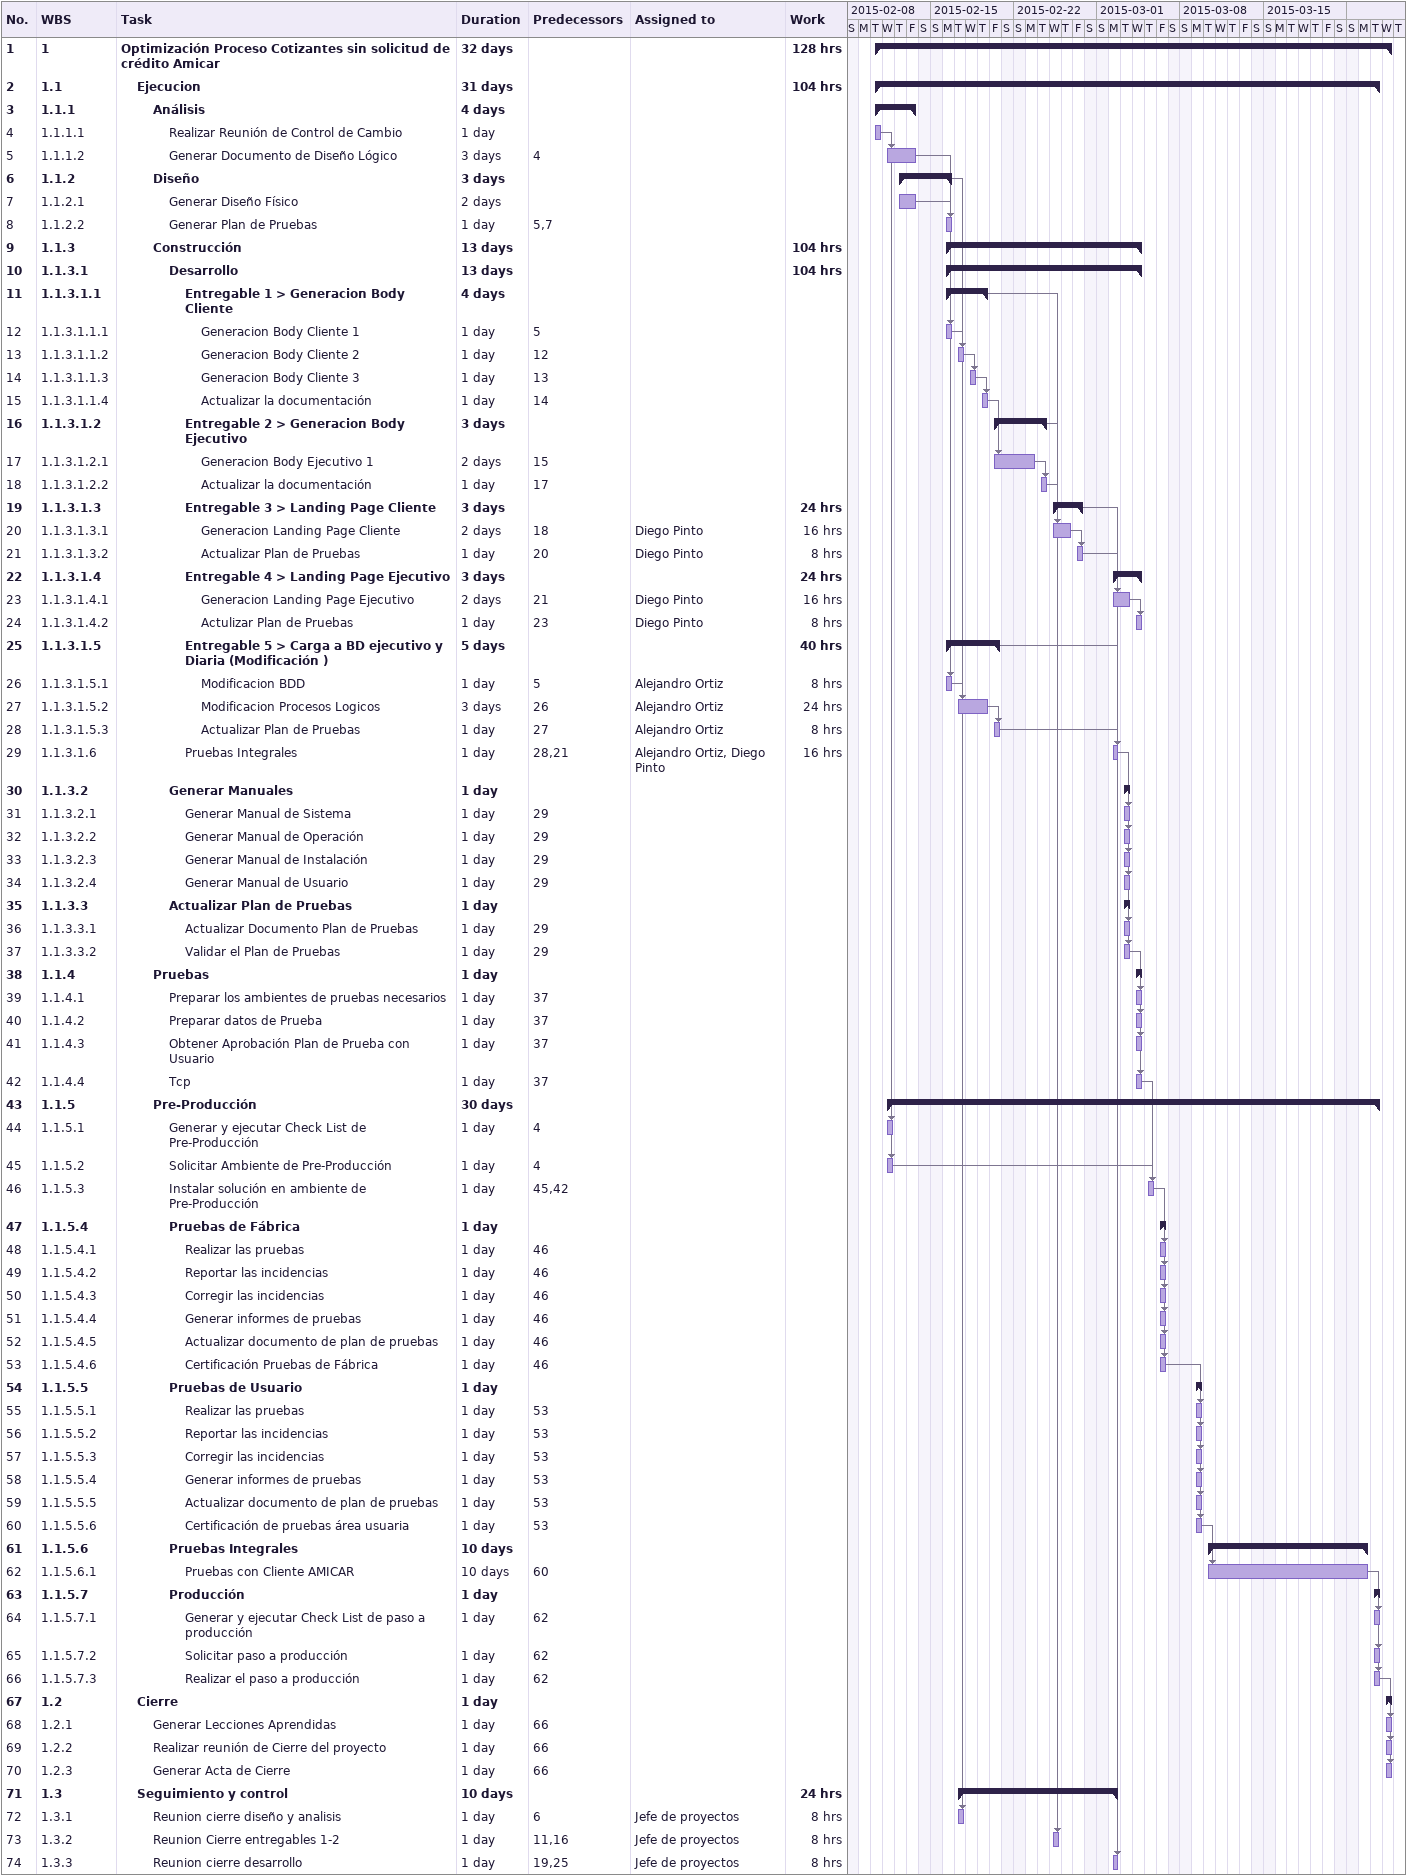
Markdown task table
| ID | WBS | Task | Duration | Start | Finish | Predecessors | Resources | Work (h) |
|---|---|---|---|---|---|---|---|---|
| 1 | 1 | **Optimización Proceso Cotizantes sin solicitud de crédito Amicar** | 32d | 2015-02-10 | 2015-03-25 |  |  | 128 |
| 2 | 1.1 | **Ejecucion** | 31d | 2015-02-10 | 2015-03-24 |  |  | 104 |
| 3 | 1.1.1 | **Análisis** | 4d | 2015-02-10 | 2015-02-13 |  |  |  |
| 4 | 1.1.1.1 | Realizar Reunión de Control de Cambio | 1d | 2015-02-10 | 2015-02-10 |  |  |  |
| 5 | 1.1.1.2 | Generar Documento de Diseño Lógico | 3d | 2015-02-11 | 2015-02-13 | 4 |  |  |
| 6 | 1.1.2 | **Diseño** | 3d | 2015-02-12 | 2015-02-16 |  |  |  |
| 7 | 1.1.2.1 | Generar Diseño Físico | 2d | 2015-02-12 | 2015-02-13 |  |  |  |
| 8 | 1.1.2.2 | Generar Plan de Pruebas | 1d | 2015-02-16 | 2015-02-16 | 5, 7 |  |  |
| 9 | 1.1.3 | **Construcción** | 13d | 2015-02-16 | 2015-03-04 |  |  | 104 |
| 10 | 1.1.3.1 | **Desarrollo** | 13d | 2015-02-16 | 2015-03-04 |  |  | 104 |
| 11 | 1.1.3.1.1 | **Entregable 1 > Generacion Body Cliente** | 4d | 2015-02-16 | 2015-02-19 |  |  |  |
| 12 | 1.1.3.1.1.1 | Generacion Body Cliente 1 | 1d | 2015-02-16 | 2015-02-16 | 5 |  |  |
| 13 | 1.1.3.1.1.2 | Generacion Body Cliente 2 | 1d | 2015-02-17 | 2015-02-17 | 12 |  |  |
| 14 | 1.1.3.1.1.3 | Generacion Body Cliente 3 | 1d | 2015-02-18 | 2015-02-18 | 13 |  |  |
| 15 | 1.1.3.1.1.4 | Actualizar la documentación | 1d | 2015-02-19 | 2015-02-19 | 14 |  |  |
| 16 | 1.1.3.1.2 | **Entregable 2 > Generacion Body Ejecutivo** | 3d | 2015-02-20 | 2015-02-24 |  |  |  |
| 17 | 1.1.3.1.2.1 | Generacion Body Ejecutivo 1 | 2d | 2015-02-20 | 2015-02-23 | 15 |  |  |
| 18 | 1.1.3.1.2.2 | Actualizar la documentación | 1d | 2015-02-24 | 2015-02-24 | 17 |  |  |
| 19 | 1.1.3.1.3 | **Entregable 3 > Landing Page Cliente** | 3d | 2015-02-25 | 2015-02-27 |  |  | 24 |
| 20 | 1.1.3.1.3.1 | Generacion Landing Page Cliente | 2d | 2015-02-25 | 2015-02-26 | 18 | Diego Pinto | 16 |
| 21 | 1.1.3.1.3.2 | Actualizar Plan de Pruebas | 1d | 2015-02-27 | 2015-02-27 | 20 | Diego Pinto | 8 |
| 22 | 1.1.3.1.4 | **Entregable 4 > Landing Page Ejecutivo** | 3d | 2015-03-02 | 2015-03-04 |  |  | 24 |
| 23 | 1.1.3.1.4.1 | Generacion Landing Page Ejecutivo | 2d | 2015-03-02 | 2015-03-03 | 21 | Diego Pinto | 16 |
| 24 | 1.1.3.1.4.2 | Actulizar Plan de Pruebas | 1d | 2015-03-04 | 2015-03-04 | 23 | Diego Pinto | 8 |
| 25 | 1.1.3.1.5 | **Entregable 5 > Carga a BD ejecutivo y Diaria (Modificación )** | 5d | 2015-02-16 | 2015-02-20 |  |  | 40 |
| 26 | 1.1.3.1.5.1 | Modificacion BDD | 1d | 2015-02-16 | 2015-02-16 | 5 | Alejandro Ortiz | 8 |
| 27 | 1.1.3.1.5.2 | Modificacion Procesos Logicos | 3d | 2015-02-17 | 2015-02-19 | 26 | Alejandro Ortiz | 24 |
| 28 | 1.1.3.1.5.3 | Actualizar Plan de Pruebas | 1d | 2015-02-20 | 2015-02-20 | 27 | Alejandro Ortiz | 8 |
| 29 | 1.1.3.1.6 | Pruebas Integrales | 1d | 2015-03-02 | 2015-03-02 | 28, 21 | Alejandro Ortiz, Diego Pinto | 16 |
| 30 | 1.1.3.2 | **Generar Manuales** | 1d | 2015-03-03 | 2015-03-03 |  |  |  |
| 31 | 1.1.3.2.1 | Generar Manual de Sistema | 1d | 2015-03-03 | 2015-03-03 | 29 |  |  |
| 32 | 1.1.3.2.2 | Generar Manual de Operación | 1d | 2015-03-03 | 2015-03-03 | 29 |  |  |
| 33 | 1.1.3.2.3 | Generar Manual de Instalación | 1d | 2015-03-03 | 2015-03-03 | 29 |  |  |
| 34 | 1.1.3.2.4 | Generar Manual de Usuario | 1d | 2015-03-03 | 2015-03-03 | 29 |  |  |
| 35 | 1.1.3.3 | **Actualizar Plan de Pruebas** | 1d | 2015-03-03 | 2015-03-03 |  |  |  |
| 36 | 1.1.3.3.1 | Actualizar Documento Plan de Pruebas | 1d | 2015-03-03 | 2015-03-03 | 29 |  |  |
| 37 | 1.1.3.3.2 | Validar el Plan de Pruebas | 1d | 2015-03-03 | 2015-03-03 | 29 |  |  |
| 38 | 1.1.4 | **Pruebas** | 1d | 2015-03-04 | 2015-03-04 |  |  |  |
| 39 | 1.1.4.1 | Preparar los ambientes de pruebas necesarios | 1d | 2015-03-04 | 2015-03-04 | 37 |  |  |
| 40 | 1.1.4.2 | Preparar datos de Prueba | 1d | 2015-03-04 | 2015-03-04 | 37 |  |  |
| 41 | 1.1.4.3 | Obtener Aprobación Plan de Prueba con Usuario | 1d | 2015-03-04 | 2015-03-04 | 37 |  |  |
| 42 | 1.1.4.4 | Tcp | 1d | 2015-03-04 | 2015-03-04 | 37 |  |  |
| 43 | 1.1.5 | **Pre-Producción** | 30d | 2015-02-11 | 2015-03-24 |  |  |  |
| 44 | 1.1.5.1 | Generar y ejecutar Check List de Pre-Producción | 1d | 2015-02-11 | 2015-02-11 | 4 |  |  |
| 45 | 1.1.5.2 | Solicitar Ambiente de Pre-Producción | 1d | 2015-02-11 | 2015-02-11 | 4 |  |  |
| 46 | 1.1.5.3 | Instalar solución en ambiente de Pre-Producción | 1d | 2015-03-05 | 2015-03-05 | 45, 42 |  |  |
| 47 | 1.1.5.4 | **Pruebas de Fábrica** | 1d | 2015-03-06 | 2015-03-06 |  |  |  |
| 48 | 1.1.5.4.1 | Realizar las pruebas | 1d | 2015-03-06 | 2015-03-06 | 46 |  |  |
| 49 | 1.1.5.4.2 | Reportar las incidencias | 1d | 2015-03-06 | 2015-03-06 | 46 |  |  |
| 50 | 1.1.5.4.3 | Corregir las incidencias | 1d | 2015-03-06 | 2015-03-06 | 46 |  |  |
| 51 | 1.1.5.4.4 | Generar informes de pruebas | 1d | 2015-03-06 | 2015-03-06 | 46 |  |  |
| 52 | 1.1.5.4.5 | Actualizar documento de plan de pruebas | 1d | 2015-03-06 | 2015-03-06 | 46 |  |  |
| 53 | 1.1.5.4.6 | Certificación Pruebas de Fábrica | 1d | 2015-03-06 | 2015-03-06 | 46 |  |  |
| 54 | 1.1.5.5 | **Pruebas de Usuario** | 1d | 2015-03-09 | 2015-03-09 |  |  |  |
| 55 | 1.1.5.5.1 | Realizar las pruebas | 1d | 2015-03-09 | 2015-03-09 | 53 |  |  |
| 56 | 1.1.5.5.2 | Reportar las incidencias | 1d | 2015-03-09 | 2015-03-09 | 53 |  |  |
| 57 | 1.1.5.5.3 | Corregir las incidencias | 1d | 2015-03-09 | 2015-03-09 | 53 |  |  |
| 58 | 1.1.5.5.4 | Generar informes de pruebas | 1d | 2015-03-09 | 2015-03-09 | 53 |  |  |
| 59 | 1.1.5.5.5 | Actualizar documento de plan de pruebas | 1d | 2015-03-09 | 2015-03-09 | 53 |  |  |
| 60 | 1.1.5.5.6 | Certificación de pruebas área usuaria | 1d | 2015-03-09 | 2015-03-09 | 53 |  |  |
| 61 | 1.1.5.6 | **Pruebas Integrales** | 10d | 2015-03-10 | 2015-03-23 |  |  |  |
| 62 | 1.1.5.6.1 | Pruebas con Cliente AMICAR | 10d | 2015-03-10 | 2015-03-23 | 60 |  |  |
| 63 | 1.1.5.7 | **Producción** | 1d | 2015-03-24 | 2015-03-24 |  |  |  |
| 64 | 1.1.5.7.1 | Generar y ejecutar Check List de paso a producción | 1d | 2015-03-24 | 2015-03-24 | 62 |  |  |
| 65 | 1.1.5.7.2 | Solicitar paso a producción | 1d | 2015-03-24 | 2015-03-24 | 62 |  |  |
| 66 | 1.1.5.7.3 | Realizar el paso a producción | 1d | 2015-03-24 | 2015-03-24 | 62 |  |  |
| 67 | 1.2 | **Cierre** | 1d | 2015-03-25 | 2015-03-25 |  |  |  |
| 68 | 1.2.1 | Generar Lecciones Aprendidas | 1d | 2015-03-25 | 2015-03-25 | 66 |  |  |
| 69 | 1.2.2 | Realizar reunión de Cierre del proyecto | 1d | 2015-03-25 | 2015-03-25 | 66 |  |  |
| 70 | 1.2.3 | Generar Acta de Cierre | 1d | 2015-03-25 | 2015-03-25 | 66 |  |  |
| 71 | 1.3 | **Seguimiento y control** | 10d | 2015-02-17 | 2015-03-02 |  |  | 24 |
| 72 | 1.3.1 | Reunion cierre diseño y analisis | 1d | 2015-02-17 | 2015-02-17 | 6 | Jefe de proyectos | 8 |
| 73 | 1.3.2 | Reunion Cierre entregables 1-2 | 1d | 2015-02-25 | 2015-02-25 | 11, 16 | Jefe de proyectos | 8 |
| 74 | 1.3.3 | Reunion cierre desarrollo | 1d | 2015-03-02 | 2015-03-02 | 19, 25 | Jefe de proyectos | 8 |
